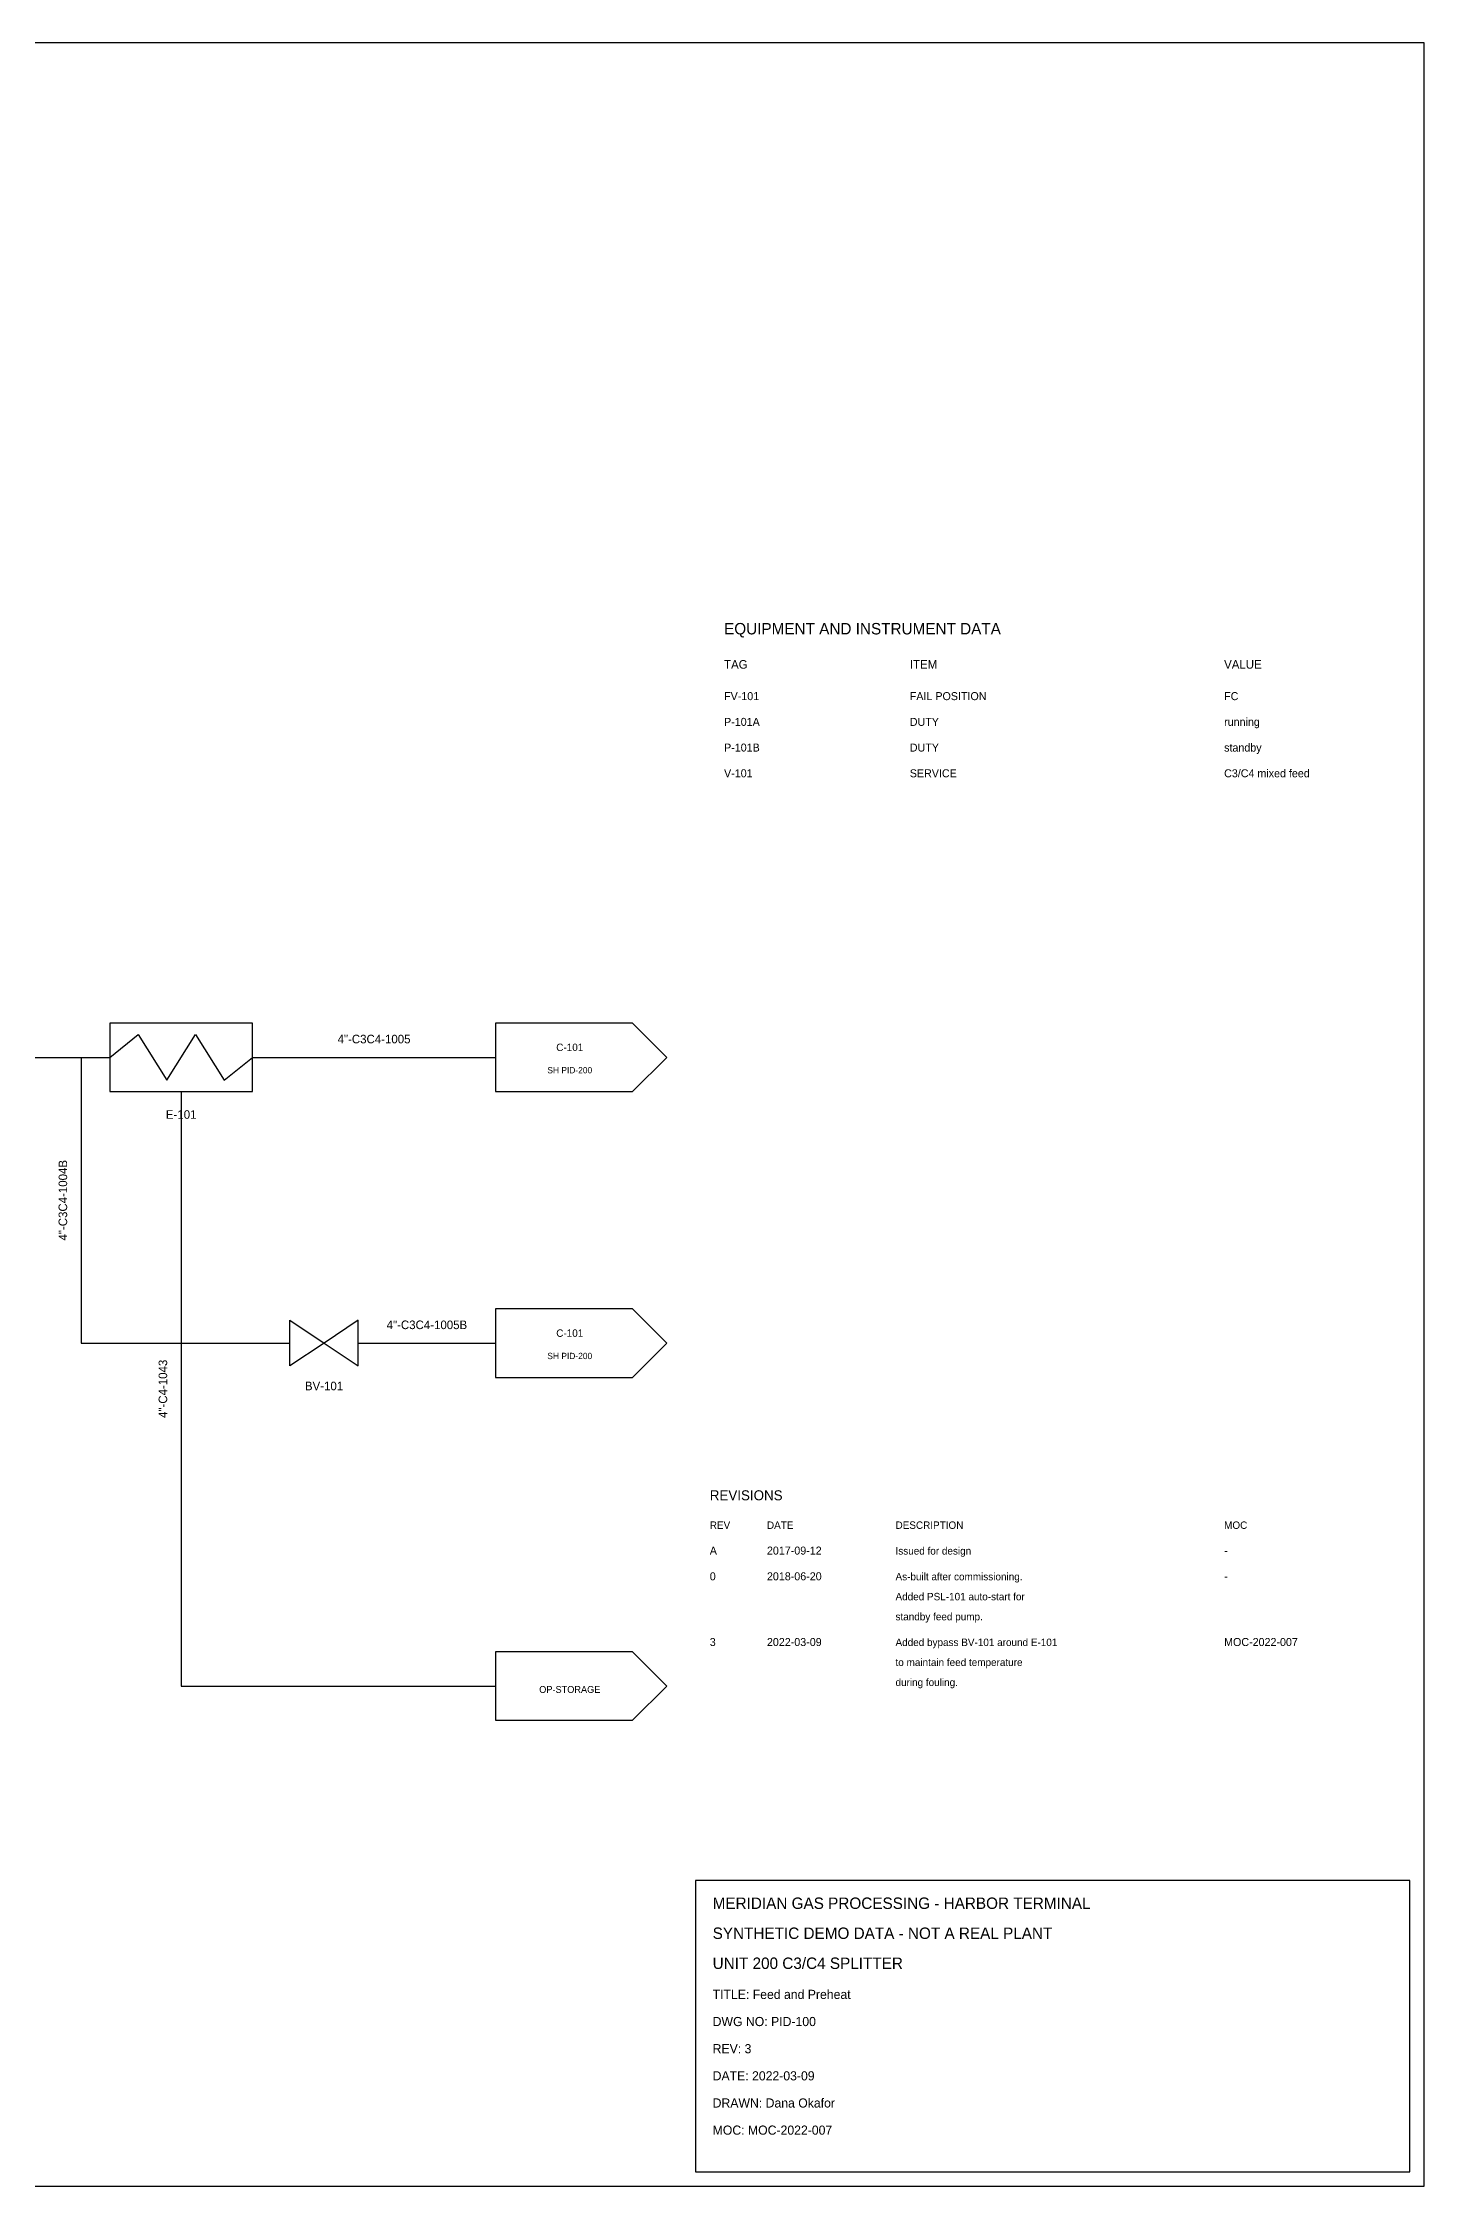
# Model space of a CAD drawing. Header units: metres. Extents: x 5 to 995, y 5 to 755.
# Drawn here: x 512 to 995, y 5 to 755 of the extents above; entities that cross this region are included whole.
import ezdxf
from ezdxf.enums import TextEntityAlignment as Align

# ---------------------------------------------------------------- set-up
doc = ezdxf.new("R2010")
doc.units = ezdxf.units.M
for name, color, linetype in [('FRAME', 8, 'Continuous'), ('LINENUM', 7, 'Continuous'), ('PROCESS', 7, 'Continuous'), ('REVTABLE', 7, 'Continuous'), ('SYMBOLS', 7, 'Continuous'), ('TABLE', 7, 'Continuous'), ('TITLE', 7, 'Continuous')]:
    doc.layers.add(name, color=color, linetype=linetype)

# ---------------------------------------------------------------- blocks, each defined once
blk = doc.blocks.new('HEATEX')
at = {"layer": 'SYMBOLS'}
blk.add_lwpolyline([(-25, -12), (25, -12), (25, 12), (-25, 12)], close=True, dxfattribs=at)
blk.add_lwpolyline([(-25, 0), (-15, 8), (-5, -8), (5, 8), (15, -8), (25, 0)], dxfattribs=at)
at = {"layer": 'SYMBOLS', "flags": 1}
blk.add_attdef('DESC', text='', height=3, dxfattribs=at).set_placement((0, 0), align=Align.MIDDLE_CENTER)
at = {"layer": 'SYMBOLS'}
blk.add_attdef('TAG', text='', height=3, dxfattribs=at).set_placement((0, -20), align=Align.MIDDLE_CENTER)
blk = doc.blocks.new('OFFPAGE')
at = {"layer": 'SYMBOLS'}
blk.add_lwpolyline([(-30, -12), (18, -12), (30, 0), (18, 12), (-30, 12)], close=True, dxfattribs=at)
blk.add_attdef('TAG', text='', height=2.4, dxfattribs=at).set_placement((-4, -1.2), align=Align.MIDDLE_CENTER)
at = {"layer": 'SYMBOLS', "flags": 1}
blk.add_attdef('DESC', text='', height=3, dxfattribs=at).set_placement((0, 0), align=Align.MIDDLE_CENTER)
blk = doc.blocks.new('MANVALVE')
at = {"layer": 'SYMBOLS'}
for points in [[(-12, 8), (0, 0), (-12, -8)], [(12, 8), (0, 0), (12, -8)]]:
    blk.add_lwpolyline(points, close=True, dxfattribs=at)
at = {"layer": 'SYMBOLS', "flags": 1}
blk.add_attdef('DESC', text='', height=3, dxfattribs=at).set_placement((0, 0), align=Align.MIDDLE_CENTER)
at = {"layer": 'SYMBOLS'}
blk.add_attdef('TAG', text='', height=3, dxfattribs=at).set_placement((0, -15), align=Align.MIDDLE_CENTER)
blk = doc.blocks.new('OFFPAGE_REF')
at = {"layer": 'SYMBOLS'}
blk.add_lwpolyline([(-30, -12), (18, -12), (30, 0), (18, 12), (-30, 12)], close=True, dxfattribs=at)
for tag, height, p in [('REF_TAG', 2.6, (-4, 3.5)), ('SHEET', 2.2, (-4, -4.5))]:
    blk.add_attdef(tag, text='', height=height, dxfattribs=at).set_placement(p, align=Align.MIDDLE_CENTER)

msp = doc.modelspace()

# ---------------------------------------------------------------- linework, layer by layer
at = {"layer": 'FRAME'}
msp.add_lwpolyline([(5, 5), (995, 5), (995, 755), (5, 755)], close=True, dxfattribs=at)
at = {"layer": 'PROCESS'}
for points in [[(452, 400), (535, 400)], [(452, 400), (525, 400), (525, 300), (598, 300)], [(585, 400), (670, 400)], [(560, 388), (560, 180), (670, 180)], [(622, 300), (670, 300)]]:
    msp.add_lwpolyline(points, dxfattribs=at)
at = {"layer": 'TITLE'}
msp.add_lwpolyline([(740, 10), (990, 10), (990, 112), (740, 112)], close=True, dxfattribs=at)

# ---------------------------------------------------------------- block references
at = {"layer": 'SYMBOLS'}
for name, p, values in [('HEATEX', (560, 400), {'TAG': 'E-101'}), ('OFFPAGE_REF', (700, 400), {'REF_TAG': 'C-101', 'SHEET': 'SH PID-200'}), ('MANVALVE', (610, 300), {'TAG': 'BV-101'}), ('OFFPAGE_REF', (700, 300), {'REF_TAG': 'C-101', 'SHEET': 'SH PID-200'}), ('OFFPAGE', (700, 180), {'TAG': 'OP-STORAGE'})]:
    msp.add_blockref(name, p, dxfattribs=at).add_auto_attribs(values)

# ---------------------------------------------------------------- texts
at = {"layer": 'LINENUM'}
for s, p in [('4"-C3C4-1005', (627.5, 404)), ('4"-C3C4-1005B', (646, 304))]:
    msp.add_text(s, height=3, dxfattribs=at).set_placement(p, align=Align.BOTTOM_CENTER)
for s, p in [('4"-C3C4-1004B', (521, 350)), ('4"-C4-1043', (556, 284))]:
    msp.add_text(s, height=3, rotation=90, dxfattribs=at).set_placement(p, align=Align.BOTTOM_CENTER)
at = {"layer": 'REVTABLE'}
for s, height, p in [('REVISIONS', 3.5, (745, 245)), ('A', 2.8, (745, 226)), ('2017-09-12', 2.8, (765, 226)), ('Issued for design', 2.6, (810, 226)), ('-', 2.8, (925, 226)), ('0', 2.8, (745, 217)), ('2018-06-20', 2.8, (765, 217)), ('As-built after commissioning.', 2.6, (810, 217)), ('-', 2.8, (925, 217)), ('Added PSL-101 auto-start for', 2.6, (810, 210)), ('standby feed pump.', 2.6, (810, 203)), ('3', 2.8, (745, 194)), ('2022-03-09', 2.8, (765, 194)), ('Added bypass BV-101 around E-101', 2.6, (810, 194)), ('MOC-2022-007', 2.8, (925, 194)), ('to maintain feed temperature', 2.6, (810, 187)), ('during fouling.', 2.6, (810, 180))]:
    msp.add_text(s, height=height, dxfattribs=at).set_placement(p)
at = {"layer": 'REVTABLE', "color": 8}
for s, p in [('REV', (745, 235)), ('DATE', (765, 235)), ('DESCRIPTION', (810, 235)), ('MOC', (925, 235))]:
    msp.add_text(s, height=2.6, dxfattribs=at).set_placement(p)
at = {"layer": 'TABLE'}
for s, height, p in [('EQUIPMENT AND INSTRUMENT DATA', 4, (750, 548)), ('FV-101', 2.8, (750, 525)), ('FAIL POSITION', 2.8, (815, 525)), ('FC', 2.8, (925, 525)), ('P-101A', 2.8, (750, 516)), ('DUTY', 2.8, (815, 516)), ('running', 2.8, (925, 516)), ('P-101B', 2.8, (750, 507)), ('DUTY', 2.8, (815, 507)), ('standby', 2.8, (925, 507)), ('V-101', 2.8, (750, 498)), ('SERVICE', 2.8, (815, 498)), ('C3/C4 mixed feed', 2.8, (925, 498))]:
    msp.add_text(s, height=height, dxfattribs=at).set_placement(p)
at = {"layer": 'TABLE', "color": 8}
for s, p in [('TAG', (750, 536)), ('ITEM', (815, 536)), ('VALUE', (925, 536))]:
    msp.add_text(s, height=3, dxfattribs=at).set_placement(p)
at = {"layer": 'TITLE'}
for s, height, p in [('MERIDIAN GAS PROCESSING - HARBOR TERMINAL', 4, (746, 102)), ('SYNTHETIC DEMO DATA - NOT A REAL PLANT', 4, (746, 91.5)), ('UNIT 200 C3/C4 SPLITTER', 4, (746, 81)), ('TITLE: Feed and Preheat', 3.2, (746, 70.5)), ('DWG NO: PID-100', 3.2, (746, 61)), ('REV: 3', 3.2, (746, 51.5)), ('DATE: 2022-03-09', 3.2, (746, 42)), ('DRAWN: Dana Okafor', 3.2, (746, 32.5)), ('MOC: MOC-2022-007', 3.2, (746, 23))]:
    msp.add_text(s, height=height, dxfattribs=at).set_placement(p)

doc.saveas('drawing.dxf')
